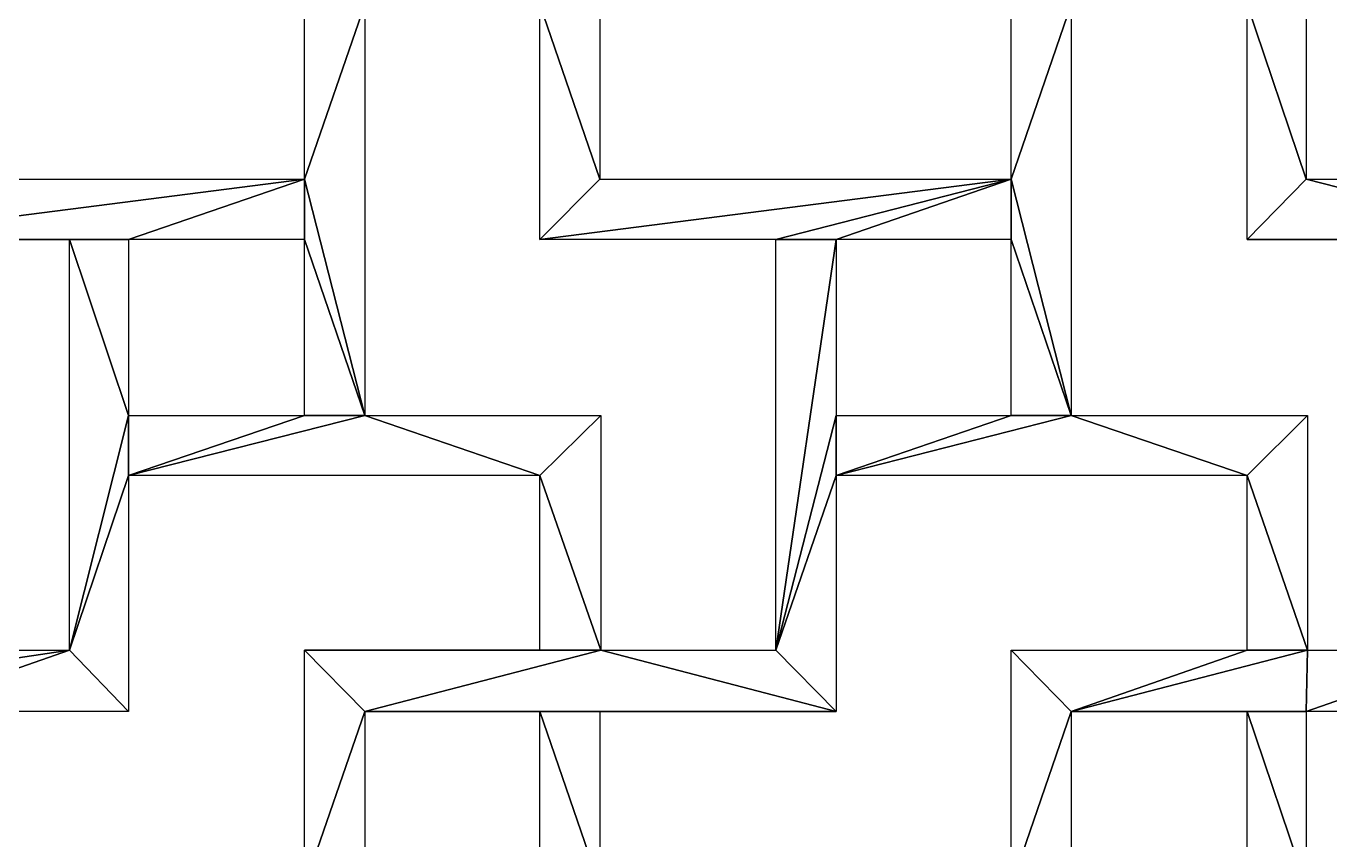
# Model space of a CAD drawing. Header units: centimetres. Extents: x -27.5 to -18.9, y -9.4 to 9.5.
# Drawn here: x -23.354 to -20.774, y -4.494 to -2.883 of the extents above; entities that cross this region are included whole.
import ezdxf

# ---------------------------------------------------------------- set-up
doc = ezdxf.new("R2010")
doc.units = ezdxf.units.CM
doc.header["$MEASUREMENT"] = 0
doc.layers.add('layer 1', color=7, linetype='Continuous')

msp = doc.modelspace()

# ---------------------------------------------------------------- linework, layer by layer
at = {"layer": 'layer 1', "color": 250}
for points in [[(-22.80275, -2.71918), (-22.80275, -2.71918), (-22.80275, -3.18648), (-22.80275, -3.18648), (-22.80275, -3.18648), (-22.80275, -3.18648), (-22.68371, -2.84033), (-22.68371, -2.84033), (-22.68371, -2.84033), (-22.68371, -2.84033), (-22.80275, -2.71918), (-22.80275, -2.71918)], [(-22.80275, -2.71918), (-22.80275, -2.71918), (-22.80275, -3.18648), (-22.80275, -3.18648), (-22.80275, -3.18648), (-22.80275, -3.18648), (-22.68371, -2.84033), (-22.68371, -2.84033), (-22.68371, -2.84033), (-22.68371, -2.84033), (-22.80275, -2.71918), (-22.80275, -2.71918)], [(-21.40467, -2.71918), (-21.40467, -2.71918), (-21.40467, -3.18648), (-21.40467, -3.18648), (-21.40467, -3.18648), (-21.40467, -3.18648), (-21.28566, -2.84033), (-21.28566, -2.84033), (-21.28566, -2.84033), (-21.28566, -2.84033), (-21.40467, -2.71918), (-21.40467, -2.71918)], [(-21.40467, -2.71918), (-21.40467, -2.71918), (-21.40467, -3.18648), (-21.40467, -3.18648), (-21.40467, -3.18648), (-21.40467, -3.18648), (-21.28566, -2.84033), (-21.28566, -2.84033), (-21.28566, -2.84033), (-21.28566, -2.84033), (-21.40467, -2.71918), (-21.40467, -2.71918)], [(-22.68371, -2.84033), (-22.68371, -2.84033), (-22.80275, -3.18648), (-22.80275, -3.18648), (-22.80275, -3.18648), (-22.80275, -3.18648), (-22.68371, -3.65374), (-22.68371, -3.65374), (-22.68371, -3.65374), (-22.68371, -3.65374), (-22.68371, -2.84033), (-22.68371, -2.84033)], [(-22.68371, -2.84033), (-22.68371, -2.84033), (-22.80275, -3.18648), (-22.80275, -3.18648), (-22.80275, -3.18648), (-22.80275, -3.18648), (-22.68371, -3.65374), (-22.68371, -3.65374), (-22.68371, -3.65374), (-22.68371, -3.65374), (-22.68371, -2.84033), (-22.68371, -2.84033)], [(-22.33746, -2.84033), (-22.33746, -2.84033), (-22.33746, -3.30543), (-22.33746, -3.30543), (-22.33746, -3.30543), (-22.33746, -3.30543), (-22.21841, -3.18648), (-22.21841, -3.18648), (-22.21841, -3.18648), (-22.21841, -3.18648), (-22.33746, -2.84033), (-22.33746, -2.84033)], [(-22.33746, -2.84033), (-22.33746, -2.84033), (-22.33746, -3.30543), (-22.33746, -3.30543), (-22.33746, -3.30543), (-22.33746, -3.30543), (-22.21841, -3.18648), (-22.21841, -3.18648), (-22.21841, -3.18648), (-22.21841, -3.18648), (-22.33746, -2.84033), (-22.33746, -2.84033)], [(-22.21841, -2.84033), (-22.21841, -2.84033), (-22.33746, -2.84033), (-22.33746, -2.84033), (-22.33746, -2.84033), (-22.33746, -2.84033), (-22.21841, -3.18648), (-22.21841, -3.18648), (-22.21841, -3.18648), (-22.21841, -3.18648), (-22.21841, -2.84033), (-22.21841, -2.84033)], [(-22.21841, -2.84033), (-22.21841, -2.84033), (-22.33746, -2.84033), (-22.33746, -2.84033), (-22.33746, -2.84033), (-22.33746, -2.84033), (-22.21841, -3.18648), (-22.21841, -3.18648), (-22.21841, -3.18648), (-22.21841, -3.18648), (-22.21841, -2.84033), (-22.21841, -2.84033)], [(-21.28566, -2.84033), (-21.28566, -2.84033), (-21.40467, -3.18648), (-21.40467, -3.18648), (-21.40467, -3.18648), (-21.40467, -3.18648), (-21.28566, -3.65374), (-21.28566, -3.65374), (-21.28566, -3.65374), (-21.28566, -3.65374), (-21.28566, -2.84033), (-21.28566, -2.84033)], [(-21.28566, -2.84033), (-21.28566, -2.84033), (-21.40467, -3.18648), (-21.40467, -3.18648), (-21.40467, -3.18648), (-21.40467, -3.18648), (-21.28566, -3.65374), (-21.28566, -3.65374), (-21.28566, -3.65374), (-21.28566, -3.65374), (-21.28566, -2.84033), (-21.28566, -2.84033)], [(-20.93721, -2.84033), (-20.93721, -2.84033), (-20.93721, -3.30543), (-20.93721, -3.30543), (-20.93721, -3.30543), (-20.93721, -3.30543), (-20.82037, -3.18648), (-20.82037, -3.18648), (-20.82037, -3.18648), (-20.82037, -3.18648), (-20.93721, -2.84033), (-20.93721, -2.84033)], [(-20.93721, -2.84033), (-20.93721, -2.84033), (-20.93721, -3.30543), (-20.93721, -3.30543), (-20.93721, -3.30543), (-20.93721, -3.30543), (-20.82037, -3.18648), (-20.82037, -3.18648), (-20.82037, -3.18648), (-20.82037, -3.18648), (-20.93721, -2.84033), (-20.93721, -2.84033)], [(-20.82037, -2.84033), (-20.82037, -2.84033), (-20.93721, -2.84033), (-20.93721, -2.84033), (-20.93721, -2.84033), (-20.93721, -2.84033), (-20.82037, -3.18648), (-20.82037, -3.18648), (-20.82037, -3.18648), (-20.82037, -3.18648), (-20.82037, -2.84033), (-20.82037, -2.84033)], [(-20.82037, -2.84033), (-20.82037, -2.84033), (-20.93721, -2.84033), (-20.93721, -2.84033), (-20.93721, -2.84033), (-20.93721, -2.84033), (-20.82037, -3.18648), (-20.82037, -3.18648), (-20.82037, -3.18648), (-20.82037, -3.18648), (-20.82037, -2.84033), (-20.82037, -2.84033)], [(-22.80275, -3.18648), (-22.80275, -3.18648), (-23.73551, -3.30543), (-23.73551, -3.30543), (-23.73551, -3.30543), (-23.73551, -3.30543), (-23.15117, -3.30543), (-23.15117, -3.30543), (-23.15117, -3.30543), (-23.15117, -3.30543), (-22.80275, -3.18648), (-22.80275, -3.18648)], [(-22.80275, -3.18648), (-22.80275, -3.18648), (-23.73551, -3.30543), (-23.73551, -3.30543), (-23.73551, -3.30543), (-23.73551, -3.30543), (-23.15117, -3.30543), (-23.15117, -3.30543), (-23.15117, -3.30543), (-23.15117, -3.30543), (-22.80275, -3.18648), (-22.80275, -3.18648)], [(-23.6165, -3.18648), (-23.6165, -3.18648), (-23.73551, -3.30543), (-23.73551, -3.30543), (-23.73551, -3.30543), (-23.73551, -3.30543), (-22.80275, -3.18648), (-22.80275, -3.18648), (-22.80275, -3.18648), (-22.80275, -3.18648), (-23.6165, -3.18648), (-23.6165, -3.18648)], [(-23.6165, -3.18648), (-23.6165, -3.18648), (-23.73551, -3.30543), (-23.73551, -3.30543), (-23.73551, -3.30543), (-23.73551, -3.30543), (-22.80275, -3.18648), (-22.80275, -3.18648), (-22.80275, -3.18648), (-22.80275, -3.18648), (-23.6165, -3.18648), (-23.6165, -3.18648)], [(-22.80275, -3.18648), (-22.80275, -3.18648), (-23.15117, -3.30543), (-23.15117, -3.30543), (-23.15117, -3.30543), (-23.15117, -3.30543), (-22.80275, -3.30543), (-22.80275, -3.30543), (-22.80275, -3.30543), (-22.80275, -3.30543), (-22.80275, -3.18648), (-22.80275, -3.18648)], [(-22.80275, -3.18648), (-22.80275, -3.18648), (-23.15117, -3.30543), (-23.15117, -3.30543), (-23.15117, -3.30543), (-23.15117, -3.30543), (-22.80275, -3.30543), (-22.80275, -3.30543), (-22.80275, -3.30543), (-22.80275, -3.30543), (-22.80275, -3.18648), (-22.80275, -3.18648)], [(-22.80275, -3.18648), (-22.80275, -3.18648), (-22.80275, -3.30543), (-22.80275, -3.30543), (-22.80275, -3.30543), (-22.80275, -3.30543), (-22.68371, -3.65374), (-22.68371, -3.65374), (-22.68371, -3.65374), (-22.68371, -3.65374), (-22.80275, -3.18648), (-22.80275, -3.18648)], [(-22.80275, -3.18648), (-22.80275, -3.18648), (-22.80275, -3.30543), (-22.80275, -3.30543), (-22.80275, -3.30543), (-22.80275, -3.30543), (-22.68371, -3.65374), (-22.68371, -3.65374), (-22.68371, -3.65374), (-22.68371, -3.65374), (-22.80275, -3.18648), (-22.80275, -3.18648)], [(-21.40467, -3.18648), (-21.40467, -3.18648), (-22.33746, -3.30543), (-22.33746, -3.30543), (-22.33746, -3.30543), (-22.33746, -3.30543), (-21.86996, -3.30543), (-21.86996, -3.30543), (-21.86996, -3.30543), (-21.86996, -3.30543), (-21.40467, -3.18648), (-21.40467, -3.18648)], [(-21.40467, -3.18648), (-21.40467, -3.18648), (-22.33746, -3.30543), (-22.33746, -3.30543), (-22.33746, -3.30543), (-22.33746, -3.30543), (-21.86996, -3.30543), (-21.86996, -3.30543), (-21.86996, -3.30543), (-21.86996, -3.30543), (-21.40467, -3.18648), (-21.40467, -3.18648)], [(-22.21841, -3.18648), (-22.21841, -3.18648), (-22.33746, -3.30543), (-22.33746, -3.30543), (-22.33746, -3.30543), (-22.33746, -3.30543), (-21.40467, -3.18648), (-21.40467, -3.18648), (-21.40467, -3.18648), (-21.40467, -3.18648), (-22.21841, -3.18648), (-22.21841, -3.18648)], [(-22.21841, -3.18648), (-22.21841, -3.18648), (-22.33746, -3.30543), (-22.33746, -3.30543), (-22.33746, -3.30543), (-22.33746, -3.30543), (-21.40467, -3.18648), (-21.40467, -3.18648), (-21.40467, -3.18648), (-21.40467, -3.18648), (-22.21841, -3.18648), (-22.21841, -3.18648)], [(-21.40467, -3.18648), (-21.40467, -3.18648), (-21.86996, -3.30543), (-21.86996, -3.30543), (-21.86996, -3.30543), (-21.86996, -3.30543), (-21.75096, -3.30543), (-21.75096, -3.30543), (-21.75096, -3.30543), (-21.75096, -3.30543), (-21.40467, -3.18648), (-21.40467, -3.18648)], [(-21.40467, -3.18648), (-21.40467, -3.18648), (-21.86996, -3.30543), (-21.86996, -3.30543), (-21.86996, -3.30543), (-21.86996, -3.30543), (-21.75096, -3.30543), (-21.75096, -3.30543), (-21.75096, -3.30543), (-21.75096, -3.30543), (-21.40467, -3.18648), (-21.40467, -3.18648)], [(-21.40467, -3.18648), (-21.40467, -3.18648), (-21.75096, -3.30543), (-21.75096, -3.30543), (-21.75096, -3.30543), (-21.75096, -3.30543), (-21.40467, -3.30543), (-21.40467, -3.30543), (-21.40467, -3.30543), (-21.40467, -3.30543), (-21.40467, -3.18648), (-21.40467, -3.18648)], [(-21.40467, -3.18648), (-21.40467, -3.18648), (-21.75096, -3.30543), (-21.75096, -3.30543), (-21.75096, -3.30543), (-21.75096, -3.30543), (-21.40467, -3.30543), (-21.40467, -3.30543), (-21.40467, -3.30543), (-21.40467, -3.30543), (-21.40467, -3.18648), (-21.40467, -3.18648)], [(-21.40467, -3.18648), (-21.40467, -3.18648), (-21.40467, -3.30543), (-21.40467, -3.30543), (-21.40467, -3.30543), (-21.40467, -3.30543), (-21.28566, -3.65374), (-21.28566, -3.65374), (-21.28566, -3.65374), (-21.28566, -3.65374), (-21.40467, -3.18648), (-21.40467, -3.18648)], [(-21.40467, -3.18648), (-21.40467, -3.18648), (-21.40467, -3.30543), (-21.40467, -3.30543), (-21.40467, -3.30543), (-21.40467, -3.30543), (-21.28566, -3.65374), (-21.28566, -3.65374), (-21.28566, -3.65374), (-21.28566, -3.65374), (-21.40467, -3.18648), (-21.40467, -3.18648)], [(-20.82037, -3.18648), (-20.82037, -3.18648), (-20.93721, -3.30543), (-20.93721, -3.30543), (-20.93721, -3.30543), (-20.93721, -3.30543), (-20.35287, -3.30543), (-20.35287, -3.30543), (-20.35287, -3.30543), (-20.35287, -3.30543), (-20.82037, -3.18648), (-20.82037, -3.18648)], [(-20.82037, -3.18648), (-20.82037, -3.18648), (-20.93721, -3.30543), (-20.93721, -3.30543), (-20.93721, -3.30543), (-20.93721, -3.30543), (-20.35287, -3.30543), (-20.35287, -3.30543), (-20.35287, -3.30543), (-20.35287, -3.30543), (-20.82037, -3.18648), (-20.82037, -3.18648)], [(-20.35287, -3.30543), (-20.35287, -3.30543), (-19.97847, -3.18648), (-19.97847, -3.18648), (-19.97847, -3.18648), (-19.97847, -3.18648), (-20.82037, -3.18648), (-20.82037, -3.18648), (-20.82037, -3.18648), (-20.82037, -3.18648), (-20.35287, -3.30543), (-20.35287, -3.30543)], [(-20.35287, -3.30543), (-20.35287, -3.30543), (-19.97847, -3.18648), (-19.97847, -3.18648), (-19.97847, -3.18648), (-19.97847, -3.18648), (-20.82037, -3.18648), (-20.82037, -3.18648), (-20.82037, -3.18648), (-20.82037, -3.18648), (-20.35287, -3.30543), (-20.35287, -3.30543)], [(-23.15117, -3.30543), (-23.15117, -3.30543), (-23.73551, -3.30543), (-23.73551, -3.30543), (-23.73551, -3.30543), (-23.73551, -3.30543), (-23.26805, -3.30543), (-23.26805, -3.30543), (-23.26805, -3.30543), (-23.26805, -3.30543), (-23.15117, -3.30543), (-23.15117, -3.30543)], [(-23.15117, -3.30543), (-23.15117, -3.30543), (-23.73551, -3.30543), (-23.73551, -3.30543), (-23.73551, -3.30543), (-23.73551, -3.30543), (-23.26805, -3.30543), (-23.26805, -3.30543), (-23.26805, -3.30543), (-23.26805, -3.30543), (-23.15117, -3.30543), (-23.15117, -3.30543)], [(-23.26805, -3.30543), (-23.26805, -3.30543), (-23.26805, -4.11884), (-23.26805, -4.11884), (-23.26805, -4.11884), (-23.26805, -4.11884), (-23.15117, -3.65374), (-23.15117, -3.65374), (-23.15117, -3.65374), (-23.15117, -3.65374), (-23.26805, -3.30543), (-23.26805, -3.30543)], [(-23.26805, -3.30543), (-23.26805, -3.30543), (-23.26805, -4.11884), (-23.26805, -4.11884), (-23.26805, -4.11884), (-23.26805, -4.11884), (-23.15117, -3.65374), (-23.15117, -3.65374), (-23.15117, -3.65374), (-23.15117, -3.65374), (-23.26805, -3.30543), (-23.26805, -3.30543)], [(-23.15117, -3.30543), (-23.15117, -3.30543), (-23.26805, -3.30543), (-23.26805, -3.30543), (-23.26805, -3.30543), (-23.26805, -3.30543), (-23.15117, -3.65374), (-23.15117, -3.65374), (-23.15117, -3.65374), (-23.15117, -3.65374), (-23.15117, -3.30543), (-23.15117, -3.30543)], [(-23.15117, -3.30543), (-23.15117, -3.30543), (-23.26805, -3.30543), (-23.26805, -3.30543), (-23.26805, -3.30543), (-23.26805, -3.30543), (-23.15117, -3.65374), (-23.15117, -3.65374), (-23.15117, -3.65374), (-23.15117, -3.65374), (-23.15117, -3.30543), (-23.15117, -3.30543)], [(-22.80275, -3.30543), (-22.80275, -3.30543), (-22.80275, -3.65374), (-22.80275, -3.65374), (-22.80275, -3.65374), (-22.80275, -3.65374), (-22.68371, -3.65374), (-22.68371, -3.65374), (-22.68371, -3.65374), (-22.68371, -3.65374), (-22.80275, -3.30543), (-22.80275, -3.30543)], [(-22.80275, -3.30543), (-22.80275, -3.30543), (-22.80275, -3.65374), (-22.80275, -3.65374), (-22.80275, -3.65374), (-22.80275, -3.65374), (-22.68371, -3.65374), (-22.68371, -3.65374), (-22.68371, -3.65374), (-22.68371, -3.65374), (-22.80275, -3.30543), (-22.80275, -3.30543)], [(-21.75096, -3.30543), (-21.75096, -3.30543), (-21.86996, -4.11884), (-21.86996, -4.11884), (-21.86996, -4.11884), (-21.86996, -4.11884), (-21.75096, -3.65374), (-21.75096, -3.65374), (-21.75096, -3.65374), (-21.75096, -3.65374), (-21.75096, -3.30543), (-21.75096, -3.30543)], [(-21.75096, -3.30543), (-21.75096, -3.30543), (-21.86996, -4.11884), (-21.86996, -4.11884), (-21.86996, -4.11884), (-21.86996, -4.11884), (-21.75096, -3.65374), (-21.75096, -3.65374), (-21.75096, -3.65374), (-21.75096, -3.65374), (-21.75096, -3.30543), (-21.75096, -3.30543)], [(-21.86996, -3.30543), (-21.86996, -3.30543), (-21.86996, -4.11884), (-21.86996, -4.11884), (-21.86996, -4.11884), (-21.86996, -4.11884), (-21.75096, -3.30543), (-21.75096, -3.30543), (-21.75096, -3.30543), (-21.75096, -3.30543), (-21.86996, -3.30543), (-21.86996, -3.30543)], [(-21.86996, -3.30543), (-21.86996, -3.30543), (-21.86996, -4.11884), (-21.86996, -4.11884), (-21.86996, -4.11884), (-21.86996, -4.11884), (-21.75096, -3.30543), (-21.75096, -3.30543), (-21.75096, -3.30543), (-21.75096, -3.30543), (-21.86996, -3.30543), (-21.86996, -3.30543)], [(-21.40467, -3.30543), (-21.40467, -3.30543), (-21.40467, -3.65374), (-21.40467, -3.65374), (-21.40467, -3.65374), (-21.40467, -3.65374), (-21.28566, -3.65374), (-21.28566, -3.65374), (-21.28566, -3.65374), (-21.28566, -3.65374), (-21.40467, -3.30543), (-21.40467, -3.30543)], [(-21.40467, -3.30543), (-21.40467, -3.30543), (-21.40467, -3.65374), (-21.40467, -3.65374), (-21.40467, -3.65374), (-21.40467, -3.65374), (-21.28566, -3.65374), (-21.28566, -3.65374), (-21.28566, -3.65374), (-21.28566, -3.65374), (-21.40467, -3.30543), (-21.40467, -3.30543)], [(-20.35287, -3.30543), (-20.35287, -3.30543), (-20.93721, -3.30543), (-20.93721, -3.30543), (-20.93721, -3.30543), (-20.93721, -3.30543), (-20.47191, -3.30543), (-20.47191, -3.30543), (-20.47191, -3.30543), (-20.47191, -3.30543), (-20.35287, -3.30543), (-20.35287, -3.30543)], [(-20.35287, -3.30543), (-20.35287, -3.30543), (-20.93721, -3.30543), (-20.93721, -3.30543), (-20.93721, -3.30543), (-20.93721, -3.30543), (-20.47191, -3.30543), (-20.47191, -3.30543), (-20.47191, -3.30543), (-20.47191, -3.30543), (-20.35287, -3.30543), (-20.35287, -3.30543)], [(-23.15117, -3.65374), (-23.15117, -3.65374), (-23.26805, -4.11884), (-23.26805, -4.11884), (-23.26805, -4.11884), (-23.26805, -4.11884), (-23.15117, -3.77273), (-23.15117, -3.77273), (-23.15117, -3.77273), (-23.15117, -3.77273), (-23.15117, -3.65374), (-23.15117, -3.65374)], [(-23.15117, -3.65374), (-23.15117, -3.65374), (-23.26805, -4.11884), (-23.26805, -4.11884), (-23.26805, -4.11884), (-23.26805, -4.11884), (-23.15117, -3.77273), (-23.15117, -3.77273), (-23.15117, -3.77273), (-23.15117, -3.77273), (-23.15117, -3.65374), (-23.15117, -3.65374)], [(-22.68371, -3.65374), (-22.68371, -3.65374), (-23.15117, -3.77273), (-23.15117, -3.77273), (-23.15117, -3.77273), (-23.15117, -3.77273), (-22.33746, -3.77273), (-22.33746, -3.77273), (-22.33746, -3.77273), (-22.33746, -3.77273), (-22.68371, -3.65374), (-22.68371, -3.65374)], [(-22.68371, -3.65374), (-22.68371, -3.65374), (-23.15117, -3.77273), (-23.15117, -3.77273), (-23.15117, -3.77273), (-23.15117, -3.77273), (-22.33746, -3.77273), (-22.33746, -3.77273), (-22.33746, -3.77273), (-22.33746, -3.77273), (-22.68371, -3.65374), (-22.68371, -3.65374)], [(-22.80275, -3.65374), (-22.80275, -3.65374), (-23.15117, -3.77273), (-23.15117, -3.77273), (-23.15117, -3.77273), (-23.15117, -3.77273), (-22.68371, -3.65374), (-22.68371, -3.65374), (-22.68371, -3.65374), (-22.68371, -3.65374), (-22.80275, -3.65374), (-22.80275, -3.65374)], [(-22.80275, -3.65374), (-22.80275, -3.65374), (-23.15117, -3.77273), (-23.15117, -3.77273), (-23.15117, -3.77273), (-23.15117, -3.77273), (-22.68371, -3.65374), (-22.68371, -3.65374), (-22.68371, -3.65374), (-22.68371, -3.65374), (-22.80275, -3.65374), (-22.80275, -3.65374)], [(-23.15117, -3.77273), (-23.15117, -3.77273), (-22.80275, -3.65374), (-22.80275, -3.65374), (-22.80275, -3.65374), (-22.80275, -3.65374), (-23.15117, -3.65374), (-23.15117, -3.65374), (-23.15117, -3.65374), (-23.15117, -3.65374), (-23.15117, -3.77273), (-23.15117, -3.77273)], [(-23.15117, -3.77273), (-23.15117, -3.77273), (-22.80275, -3.65374), (-22.80275, -3.65374), (-22.80275, -3.65374), (-22.80275, -3.65374), (-23.15117, -3.65374), (-23.15117, -3.65374), (-23.15117, -3.65374), (-23.15117, -3.65374), (-23.15117, -3.77273), (-23.15117, -3.77273)], [(-22.68371, -3.65374), (-22.68371, -3.65374), (-22.33746, -3.77273), (-22.33746, -3.77273), (-22.33746, -3.77273), (-22.33746, -3.77273), (-22.21625, -3.65374), (-22.21625, -3.65374), (-22.21625, -3.65374), (-22.21625, -3.65374), (-22.68371, -3.65374), (-22.68371, -3.65374)], [(-22.68371, -3.65374), (-22.68371, -3.65374), (-22.33746, -3.77273), (-22.33746, -3.77273), (-22.33746, -3.77273), (-22.33746, -3.77273), (-22.21625, -3.65374), (-22.21625, -3.65374), (-22.21625, -3.65374), (-22.21625, -3.65374), (-22.68371, -3.65374), (-22.68371, -3.65374)], [(-22.21625, -3.65374), (-22.21625, -3.65374), (-22.33746, -3.77273), (-22.33746, -3.77273), (-22.33746, -3.77273), (-22.33746, -3.77273), (-22.21625, -4.11884), (-22.21625, -4.11884), (-22.21625, -4.11884), (-22.21625, -4.11884), (-22.21625, -3.65374), (-22.21625, -3.65374)], [(-22.21625, -3.65374), (-22.21625, -3.65374), (-22.33746, -3.77273), (-22.33746, -3.77273), (-22.33746, -3.77273), (-22.33746, -3.77273), (-22.21625, -4.11884), (-22.21625, -4.11884), (-22.21625, -4.11884), (-22.21625, -4.11884), (-22.21625, -3.65374), (-22.21625, -3.65374)], [(-21.75096, -3.65374), (-21.75096, -3.65374), (-21.86996, -4.11884), (-21.86996, -4.11884), (-21.86996, -4.11884), (-21.86996, -4.11884), (-21.75096, -3.77273), (-21.75096, -3.77273), (-21.75096, -3.77273), (-21.75096, -3.77273), (-21.75096, -3.65374), (-21.75096, -3.65374)], [(-21.75096, -3.65374), (-21.75096, -3.65374), (-21.86996, -4.11884), (-21.86996, -4.11884), (-21.86996, -4.11884), (-21.86996, -4.11884), (-21.75096, -3.77273), (-21.75096, -3.77273), (-21.75096, -3.77273), (-21.75096, -3.77273), (-21.75096, -3.65374), (-21.75096, -3.65374)], [(-21.28566, -3.65374), (-21.28566, -3.65374), (-21.75096, -3.77273), (-21.75096, -3.77273), (-21.75096, -3.77273), (-21.75096, -3.77273), (-20.93721, -3.77273), (-20.93721, -3.77273), (-20.93721, -3.77273), (-20.93721, -3.77273), (-21.28566, -3.65374), (-21.28566, -3.65374)], [(-21.28566, -3.65374), (-21.28566, -3.65374), (-21.75096, -3.77273), (-21.75096, -3.77273), (-21.75096, -3.77273), (-21.75096, -3.77273), (-20.93721, -3.77273), (-20.93721, -3.77273), (-20.93721, -3.77273), (-20.93721, -3.77273), (-21.28566, -3.65374), (-21.28566, -3.65374)], [(-21.40467, -3.65374), (-21.40467, -3.65374), (-21.75096, -3.77273), (-21.75096, -3.77273), (-21.75096, -3.77273), (-21.75096, -3.77273), (-21.28566, -3.65374), (-21.28566, -3.65374), (-21.28566, -3.65374), (-21.28566, -3.65374), (-21.40467, -3.65374), (-21.40467, -3.65374)], [(-21.40467, -3.65374), (-21.40467, -3.65374), (-21.75096, -3.77273), (-21.75096, -3.77273), (-21.75096, -3.77273), (-21.75096, -3.77273), (-21.28566, -3.65374), (-21.28566, -3.65374), (-21.28566, -3.65374), (-21.28566, -3.65374), (-21.40467, -3.65374), (-21.40467, -3.65374)], [(-21.75096, -3.77273), (-21.75096, -3.77273), (-21.40467, -3.65374), (-21.40467, -3.65374), (-21.40467, -3.65374), (-21.40467, -3.65374), (-21.75096, -3.65374), (-21.75096, -3.65374), (-21.75096, -3.65374), (-21.75096, -3.65374), (-21.75096, -3.77273), (-21.75096, -3.77273)], [(-21.75096, -3.77273), (-21.75096, -3.77273), (-21.40467, -3.65374), (-21.40467, -3.65374), (-21.40467, -3.65374), (-21.40467, -3.65374), (-21.75096, -3.65374), (-21.75096, -3.65374), (-21.75096, -3.65374), (-21.75096, -3.65374), (-21.75096, -3.77273), (-21.75096, -3.77273)], [(-21.28566, -3.65374), (-21.28566, -3.65374), (-20.93721, -3.77273), (-20.93721, -3.77273), (-20.93721, -3.77273), (-20.93721, -3.77273), (-20.81817, -3.65374), (-20.81817, -3.65374), (-20.81817, -3.65374), (-20.81817, -3.65374), (-21.28566, -3.65374), (-21.28566, -3.65374)], [(-21.28566, -3.65374), (-21.28566, -3.65374), (-20.93721, -3.77273), (-20.93721, -3.77273), (-20.93721, -3.77273), (-20.93721, -3.77273), (-20.81817, -3.65374), (-20.81817, -3.65374), (-20.81817, -3.65374), (-20.81817, -3.65374), (-21.28566, -3.65374), (-21.28566, -3.65374)], [(-20.81817, -3.65374), (-20.81817, -3.65374), (-20.93721, -3.77273), (-20.93721, -3.77273), (-20.93721, -3.77273), (-20.93721, -3.77273), (-20.81817, -4.11884), (-20.81817, -4.11884), (-20.81817, -4.11884), (-20.81817, -4.11884), (-20.81817, -3.65374), (-20.81817, -3.65374)], [(-20.81817, -3.65374), (-20.81817, -3.65374), (-20.93721, -3.77273), (-20.93721, -3.77273), (-20.93721, -3.77273), (-20.93721, -3.77273), (-20.81817, -4.11884), (-20.81817, -4.11884), (-20.81817, -4.11884), (-20.81817, -4.11884), (-20.81817, -3.65374), (-20.81817, -3.65374)], [(-23.15117, -3.77273), (-23.15117, -3.77273), (-23.26805, -4.11884), (-23.26805, -4.11884), (-23.26805, -4.11884), (-23.26805, -4.11884), (-23.15117, -4.23999), (-23.15117, -4.23999), (-23.15117, -4.23999), (-23.15117, -4.23999), (-23.15117, -3.77273), (-23.15117, -3.77273)], [(-23.15117, -3.77273), (-23.15117, -3.77273), (-23.26805, -4.11884), (-23.26805, -4.11884), (-23.26805, -4.11884), (-23.26805, -4.11884), (-23.15117, -4.23999), (-23.15117, -4.23999), (-23.15117, -4.23999), (-23.15117, -4.23999), (-23.15117, -3.77273), (-23.15117, -3.77273)], [(-22.33746, -3.77273), (-22.33746, -3.77273), (-22.33746, -4.11884), (-22.33746, -4.11884), (-22.33746, -4.11884), (-22.33746, -4.11884), (-22.21625, -4.11884), (-22.21625, -4.11884), (-22.21625, -4.11884), (-22.21625, -4.11884), (-22.33746, -3.77273), (-22.33746, -3.77273)], [(-22.33746, -3.77273), (-22.33746, -3.77273), (-22.33746, -4.11884), (-22.33746, -4.11884), (-22.33746, -4.11884), (-22.33746, -4.11884), (-22.21625, -4.11884), (-22.21625, -4.11884), (-22.21625, -4.11884), (-22.21625, -4.11884), (-22.33746, -3.77273), (-22.33746, -3.77273)], [(-21.75096, -3.77273), (-21.75096, -3.77273), (-21.86996, -4.11884), (-21.86996, -4.11884), (-21.86996, -4.11884), (-21.86996, -4.11884), (-21.75096, -4.23999), (-21.75096, -4.23999), (-21.75096, -4.23999), (-21.75096, -4.23999), (-21.75096, -3.77273), (-21.75096, -3.77273)], [(-21.75096, -3.77273), (-21.75096, -3.77273), (-21.86996, -4.11884), (-21.86996, -4.11884), (-21.86996, -4.11884), (-21.86996, -4.11884), (-21.75096, -4.23999), (-21.75096, -4.23999), (-21.75096, -4.23999), (-21.75096, -4.23999), (-21.75096, -3.77273), (-21.75096, -3.77273)], [(-20.93721, -3.77273), (-20.93721, -3.77273), (-20.93721, -4.11884), (-20.93721, -4.11884), (-20.93721, -4.11884), (-20.93721, -4.11884), (-20.81817, -4.11884), (-20.81817, -4.11884), (-20.81817, -4.11884), (-20.81817, -4.11884), (-20.93721, -3.77273), (-20.93721, -3.77273)], [(-20.93721, -3.77273), (-20.93721, -3.77273), (-20.93721, -4.11884), (-20.93721, -4.11884), (-20.93721, -4.11884), (-20.93721, -4.11884), (-20.81817, -4.11884), (-20.81817, -4.11884), (-20.81817, -4.11884), (-20.81817, -4.11884), (-20.93721, -3.77273), (-20.93721, -3.77273)], [(-23.26805, -4.11884), (-23.26805, -4.11884), (-24.0818, -4.23999), (-24.0818, -4.23999), (-24.0818, -4.23999), (-24.0818, -4.23999), (-23.6165, -4.23999), (-23.6165, -4.23999), (-23.6165, -4.23999), (-23.6165, -4.23999), (-23.26805, -4.11884), (-23.26805, -4.11884)], [(-23.26805, -4.11884), (-23.26805, -4.11884), (-24.0818, -4.23999), (-24.0818, -4.23999), (-24.0818, -4.23999), (-24.0818, -4.23999), (-23.6165, -4.23999), (-23.6165, -4.23999), (-23.6165, -4.23999), (-23.6165, -4.23999), (-23.26805, -4.11884), (-23.26805, -4.11884)], [(-23.6165, -4.11884), (-23.6165, -4.11884), (-24.0818, -4.23999), (-24.0818, -4.23999), (-24.0818, -4.23999), (-24.0818, -4.23999), (-23.26805, -4.11884), (-23.26805, -4.11884), (-23.26805, -4.11884), (-23.26805, -4.11884), (-23.6165, -4.11884), (-23.6165, -4.11884)], [(-23.6165, -4.11884), (-23.6165, -4.11884), (-24.0818, -4.23999), (-24.0818, -4.23999), (-24.0818, -4.23999), (-24.0818, -4.23999), (-23.26805, -4.11884), (-23.26805, -4.11884), (-23.26805, -4.11884), (-23.26805, -4.11884), (-23.6165, -4.11884), (-23.6165, -4.11884)], [(-23.26805, -4.11884), (-23.26805, -4.11884), (-23.6165, -4.23999), (-23.6165, -4.23999), (-23.6165, -4.23999), (-23.6165, -4.23999), (-23.15117, -4.23999), (-23.15117, -4.23999), (-23.15117, -4.23999), (-23.15117, -4.23999), (-23.26805, -4.11884), (-23.26805, -4.11884)], [(-23.26805, -4.11884), (-23.26805, -4.11884), (-23.6165, -4.23999), (-23.6165, -4.23999), (-23.6165, -4.23999), (-23.6165, -4.23999), (-23.15117, -4.23999), (-23.15117, -4.23999), (-23.15117, -4.23999), (-23.15117, -4.23999), (-23.26805, -4.11884), (-23.26805, -4.11884)], [(-22.80275, -4.11884), (-22.80275, -4.11884), (-22.68371, -4.23999), (-22.68371, -4.23999), (-22.68371, -4.23999), (-22.68371, -4.23999), (-22.21625, -4.11884), (-22.21625, -4.11884), (-22.21625, -4.11884), (-22.21625, -4.11884), (-22.80275, -4.11884), (-22.80275, -4.11884)], [(-22.80275, -4.11884), (-22.80275, -4.11884), (-22.68371, -4.23999), (-22.68371, -4.23999), (-22.68371, -4.23999), (-22.68371, -4.23999), (-22.21625, -4.11884), (-22.21625, -4.11884), (-22.21625, -4.11884), (-22.21625, -4.11884), (-22.80275, -4.11884), (-22.80275, -4.11884)], [(-22.80275, -4.11884), (-22.80275, -4.11884), (-22.80275, -4.5861), (-22.80275, -4.5861), (-22.80275, -4.5861), (-22.80275, -4.5861), (-22.68371, -4.23999), (-22.68371, -4.23999), (-22.68371, -4.23999), (-22.68371, -4.23999), (-22.80275, -4.11884), (-22.80275, -4.11884)], [(-22.80275, -4.11884), (-22.80275, -4.11884), (-22.80275, -4.5861), (-22.80275, -4.5861), (-22.80275, -4.5861), (-22.80275, -4.5861), (-22.68371, -4.23999), (-22.68371, -4.23999), (-22.68371, -4.23999), (-22.68371, -4.23999), (-22.80275, -4.11884), (-22.80275, -4.11884)], [(-22.21625, -4.11884), (-22.21625, -4.11884), (-22.33746, -4.11884), (-22.33746, -4.11884), (-22.33746, -4.11884), (-22.33746, -4.11884), (-22.80275, -4.11884), (-22.80275, -4.11884), (-22.80275, -4.11884), (-22.80275, -4.11884), (-22.21625, -4.11884), (-22.21625, -4.11884)], [(-22.21625, -4.11884), (-22.21625, -4.11884), (-22.33746, -4.11884), (-22.33746, -4.11884), (-22.33746, -4.11884), (-22.33746, -4.11884), (-22.80275, -4.11884), (-22.80275, -4.11884), (-22.80275, -4.11884), (-22.80275, -4.11884), (-22.21625, -4.11884), (-22.21625, -4.11884)], [(-22.21625, -4.11884), (-22.21625, -4.11884), (-22.68371, -4.23999), (-22.68371, -4.23999), (-22.68371, -4.23999), (-22.68371, -4.23999), (-21.75096, -4.23999), (-21.75096, -4.23999), (-21.75096, -4.23999), (-21.75096, -4.23999), (-22.21625, -4.11884), (-22.21625, -4.11884)], [(-22.21625, -4.11884), (-22.21625, -4.11884), (-22.68371, -4.23999), (-22.68371, -4.23999), (-22.68371, -4.23999), (-22.68371, -4.23999), (-21.75096, -4.23999), (-21.75096, -4.23999), (-21.75096, -4.23999), (-21.75096, -4.23999), (-22.21625, -4.11884), (-22.21625, -4.11884)], [(-21.86996, -4.11884), (-21.86996, -4.11884), (-22.21625, -4.11884), (-22.21625, -4.11884), (-22.21625, -4.11884), (-22.21625, -4.11884), (-21.75096, -4.23999), (-21.75096, -4.23999), (-21.75096, -4.23999), (-21.75096, -4.23999), (-21.86996, -4.11884), (-21.86996, -4.11884)], [(-21.86996, -4.11884), (-21.86996, -4.11884), (-22.21625, -4.11884), (-22.21625, -4.11884), (-22.21625, -4.11884), (-22.21625, -4.11884), (-21.75096, -4.23999), (-21.75096, -4.23999), (-21.75096, -4.23999), (-21.75096, -4.23999), (-21.86996, -4.11884), (-21.86996, -4.11884)], [(-21.40467, -4.11884), (-21.40467, -4.11884), (-21.28566, -4.23999), (-21.28566, -4.23999), (-21.28566, -4.23999), (-21.28566, -4.23999), (-20.93721, -4.11884), (-20.93721, -4.11884), (-20.93721, -4.11884), (-20.93721, -4.11884), (-21.40467, -4.11884), (-21.40467, -4.11884)], [(-21.40467, -4.11884), (-21.40467, -4.11884), (-21.28566, -4.23999), (-21.28566, -4.23999), (-21.28566, -4.23999), (-21.28566, -4.23999), (-20.93721, -4.11884), (-20.93721, -4.11884), (-20.93721, -4.11884), (-20.93721, -4.11884), (-21.40467, -4.11884), (-21.40467, -4.11884)], [(-21.40467, -4.11884), (-21.40467, -4.11884), (-21.40467, -4.5861), (-21.40467, -4.5861), (-21.40467, -4.5861), (-21.40467, -4.5861), (-21.28566, -4.23999), (-21.28566, -4.23999), (-21.28566, -4.23999), (-21.28566, -4.23999), (-21.40467, -4.11884), (-21.40467, -4.11884)], [(-21.40467, -4.11884), (-21.40467, -4.11884), (-21.40467, -4.5861), (-21.40467, -4.5861), (-21.40467, -4.5861), (-21.40467, -4.5861), (-21.28566, -4.23999), (-21.28566, -4.23999), (-21.28566, -4.23999), (-21.28566, -4.23999), (-21.40467, -4.11884), (-21.40467, -4.11884)], [(-20.81817, -4.11884), (-20.81817, -4.11884), (-21.28566, -4.23999), (-21.28566, -4.23999), (-21.28566, -4.23999), (-21.28566, -4.23999), (-20.82037, -4.23999), (-20.82037, -4.23999), (-20.82037, -4.23999), (-20.82037, -4.23999), (-20.81817, -4.11884), (-20.81817, -4.11884)], [(-20.81817, -4.11884), (-20.81817, -4.11884), (-21.28566, -4.23999), (-21.28566, -4.23999), (-21.28566, -4.23999), (-21.28566, -4.23999), (-20.82037, -4.23999), (-20.82037, -4.23999), (-20.82037, -4.23999), (-20.82037, -4.23999), (-20.81817, -4.11884), (-20.81817, -4.11884)], [(-20.93721, -4.11884), (-20.93721, -4.11884), (-21.28566, -4.23999), (-21.28566, -4.23999), (-21.28566, -4.23999), (-21.28566, -4.23999), (-20.81817, -4.11884), (-20.81817, -4.11884), (-20.81817, -4.11884), (-20.81817, -4.11884), (-20.93721, -4.11884), (-20.93721, -4.11884)], [(-20.93721, -4.11884), (-20.93721, -4.11884), (-21.28566, -4.23999), (-21.28566, -4.23999), (-21.28566, -4.23999), (-21.28566, -4.23999), (-20.81817, -4.11884), (-20.81817, -4.11884), (-20.81817, -4.11884), (-20.81817, -4.11884), (-20.93721, -4.11884), (-20.93721, -4.11884)], [(-20.82037, -4.23999), (-20.82037, -4.23999), (-20.47191, -4.11884), (-20.47191, -4.11884), (-20.47191, -4.11884), (-20.47191, -4.11884), (-20.81817, -4.11884), (-20.81817, -4.11884), (-20.81817, -4.11884), (-20.81817, -4.11884), (-20.82037, -4.23999), (-20.82037, -4.23999)], [(-20.82037, -4.23999), (-20.82037, -4.23999), (-20.47191, -4.11884), (-20.47191, -4.11884), (-20.47191, -4.11884), (-20.47191, -4.11884), (-20.81817, -4.11884), (-20.81817, -4.11884), (-20.81817, -4.11884), (-20.81817, -4.11884), (-20.82037, -4.23999), (-20.82037, -4.23999)], [(-20.47191, -4.11884), (-20.47191, -4.11884), (-20.82037, -4.23999), (-20.82037, -4.23999), (-20.82037, -4.23999), (-20.82037, -4.23999), (-20.35287, -4.23999), (-20.35287, -4.23999), (-20.35287, -4.23999), (-20.35287, -4.23999), (-20.47191, -4.11884), (-20.47191, -4.11884)], [(-20.47191, -4.11884), (-20.47191, -4.11884), (-20.82037, -4.23999), (-20.82037, -4.23999), (-20.82037, -4.23999), (-20.82037, -4.23999), (-20.35287, -4.23999), (-20.35287, -4.23999), (-20.35287, -4.23999), (-20.35287, -4.23999), (-20.47191, -4.11884), (-20.47191, -4.11884)], [(-22.68371, -4.23999), (-22.68371, -4.23999), (-22.80275, -4.5861), (-22.80275, -4.5861), (-22.80275, -4.5861), (-22.80275, -4.5861), (-22.68371, -5.05341), (-22.68371, -5.05341), (-22.68371, -5.05341), (-22.68371, -5.05341), (-22.68371, -4.23999), (-22.68371, -4.23999)], [(-22.68371, -4.23999), (-22.68371, -4.23999), (-22.80275, -4.5861), (-22.80275, -4.5861), (-22.80275, -4.5861), (-22.80275, -4.5861), (-22.68371, -5.05341), (-22.68371, -5.05341), (-22.68371, -5.05341), (-22.68371, -5.05341), (-22.68371, -4.23999), (-22.68371, -4.23999)], [(-22.68371, -4.23999), (-22.68371, -4.23999), (-22.21841, -4.23999), (-22.21841, -4.23999), (-22.21841, -4.23999), (-22.21841, -4.23999), (-21.75096, -4.23999), (-21.75096, -4.23999), (-21.75096, -4.23999), (-21.75096, -4.23999), (-22.68371, -4.23999), (-22.68371, -4.23999)], [(-22.68371, -4.23999), (-22.68371, -4.23999), (-22.21841, -4.23999), (-22.21841, -4.23999), (-22.21841, -4.23999), (-22.21841, -4.23999), (-21.75096, -4.23999), (-21.75096, -4.23999), (-21.75096, -4.23999), (-21.75096, -4.23999), (-22.68371, -4.23999), (-22.68371, -4.23999)], [(-22.68371, -4.23999), (-22.68371, -4.23999), (-22.33746, -4.23999), (-22.33746, -4.23999), (-22.33746, -4.23999), (-22.33746, -4.23999), (-22.21841, -4.23999), (-22.21841, -4.23999), (-22.21841, -4.23999), (-22.21841, -4.23999), (-22.68371, -4.23999), (-22.68371, -4.23999)], [(-22.68371, -4.23999), (-22.68371, -4.23999), (-22.33746, -4.23999), (-22.33746, -4.23999), (-22.33746, -4.23999), (-22.33746, -4.23999), (-22.21841, -4.23999), (-22.21841, -4.23999), (-22.21841, -4.23999), (-22.21841, -4.23999), (-22.68371, -4.23999), (-22.68371, -4.23999)], [(-22.33746, -4.23999), (-22.33746, -4.23999), (-22.33746, -4.7051), (-22.33746, -4.7051), (-22.33746, -4.7051), (-22.33746, -4.7051), (-22.21841, -4.5861), (-22.21841, -4.5861), (-22.21841, -4.5861), (-22.21841, -4.5861), (-22.33746, -4.23999), (-22.33746, -4.23999)], [(-22.33746, -4.23999), (-22.33746, -4.23999), (-22.33746, -4.7051), (-22.33746, -4.7051), (-22.33746, -4.7051), (-22.33746, -4.7051), (-22.21841, -4.5861), (-22.21841, -4.5861), (-22.21841, -4.5861), (-22.21841, -4.5861), (-22.33746, -4.23999), (-22.33746, -4.23999)], [(-22.21841, -4.23999), (-22.21841, -4.23999), (-22.33746, -4.23999), (-22.33746, -4.23999), (-22.33746, -4.23999), (-22.33746, -4.23999), (-22.21841, -4.5861), (-22.21841, -4.5861), (-22.21841, -4.5861), (-22.21841, -4.5861), (-22.21841, -4.23999), (-22.21841, -4.23999)], [(-22.21841, -4.23999), (-22.21841, -4.23999), (-22.33746, -4.23999), (-22.33746, -4.23999), (-22.33746, -4.23999), (-22.33746, -4.23999), (-22.21841, -4.5861), (-22.21841, -4.5861), (-22.21841, -4.5861), (-22.21841, -4.5861), (-22.21841, -4.23999), (-22.21841, -4.23999)], [(-21.28566, -4.23999), (-21.28566, -4.23999), (-21.40467, -4.5861), (-21.40467, -4.5861), (-21.40467, -4.5861), (-21.40467, -4.5861), (-21.28566, -5.05341), (-21.28566, -5.05341), (-21.28566, -5.05341), (-21.28566, -5.05341), (-21.28566, -4.23999), (-21.28566, -4.23999)], [(-21.28566, -4.23999), (-21.28566, -4.23999), (-21.40467, -4.5861), (-21.40467, -4.5861), (-21.40467, -4.5861), (-21.40467, -4.5861), (-21.28566, -5.05341), (-21.28566, -5.05341), (-21.28566, -5.05341), (-21.28566, -5.05341), (-21.28566, -4.23999), (-21.28566, -4.23999)], [(-20.82037, -4.23999), (-20.82037, -4.23999), (-21.28566, -4.23999), (-21.28566, -4.23999), (-21.28566, -4.23999), (-21.28566, -4.23999), (-20.93721, -4.23999), (-20.93721, -4.23999), (-20.93721, -4.23999), (-20.93721, -4.23999), (-20.82037, -4.23999), (-20.82037, -4.23999)], [(-20.82037, -4.23999), (-20.82037, -4.23999), (-21.28566, -4.23999), (-21.28566, -4.23999), (-21.28566, -4.23999), (-21.28566, -4.23999), (-20.93721, -4.23999), (-20.93721, -4.23999), (-20.93721, -4.23999), (-20.93721, -4.23999), (-20.82037, -4.23999), (-20.82037, -4.23999)], [(-20.93721, -4.23999), (-20.93721, -4.23999), (-20.93721, -4.7051), (-20.93721, -4.7051), (-20.93721, -4.7051), (-20.93721, -4.7051), (-20.82037, -4.5861), (-20.82037, -4.5861), (-20.82037, -4.5861), (-20.82037, -4.5861), (-20.93721, -4.23999), (-20.93721, -4.23999)], [(-20.93721, -4.23999), (-20.93721, -4.23999), (-20.93721, -4.7051), (-20.93721, -4.7051), (-20.93721, -4.7051), (-20.93721, -4.7051), (-20.82037, -4.5861), (-20.82037, -4.5861), (-20.82037, -4.5861), (-20.82037, -4.5861), (-20.93721, -4.23999), (-20.93721, -4.23999)], [(-20.82037, -4.23999), (-20.82037, -4.23999), (-20.93721, -4.23999), (-20.93721, -4.23999), (-20.93721, -4.23999), (-20.93721, -4.23999), (-20.82037, -4.5861), (-20.82037, -4.5861), (-20.82037, -4.5861), (-20.82037, -4.5861), (-20.82037, -4.23999), (-20.82037, -4.23999)], [(-20.82037, -4.23999), (-20.82037, -4.23999), (-20.93721, -4.23999), (-20.93721, -4.23999), (-20.93721, -4.23999), (-20.93721, -4.23999), (-20.82037, -4.5861), (-20.82037, -4.5861), (-20.82037, -4.5861), (-20.82037, -4.5861), (-20.82037, -4.23999), (-20.82037, -4.23999)]]:
    msp.add_open_spline(points, degree=3, knots=[0, 0, 0, 0, 0.25, 0.25, 0.25, 0.25, 0.5, 0.5, 0.5, 0.5, 1, 1, 1, 1], dxfattribs=at)

doc.saveas('drawing.dxf')
